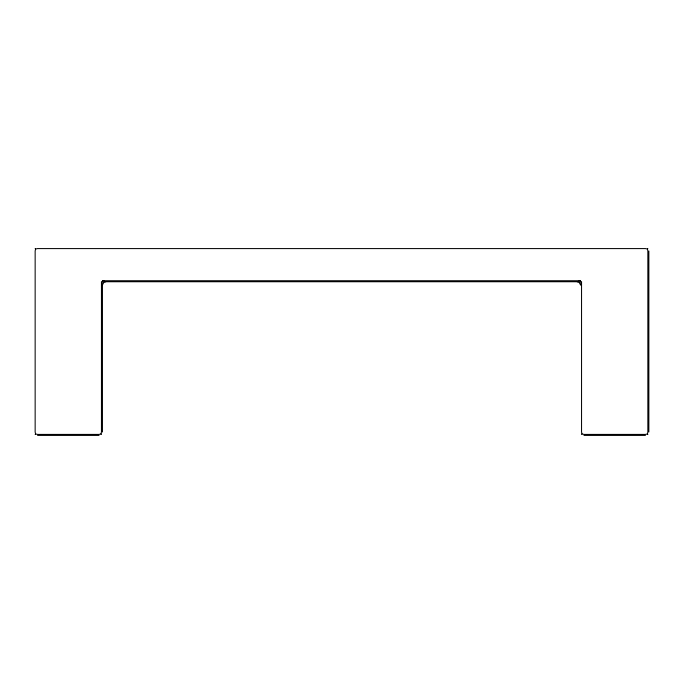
<?xml version="1.0" encoding="UTF-8"?>
<svg xmlns="http://www.w3.org/2000/svg" width="683" height="683" viewBox="0 0 683 683"><rect width="100%" height="100%" fill="white"/><g stroke="black" fill="none" stroke-linecap="round" stroke-linejoin="round"><path stroke-width="1.02" d="M35.149 248.586L35.593 249.03L35.149 251.002L35.149 431.998L35.593 433.97L35.149 434.414M101.451 434.414L101.007 433.97L101.451 431.998L101.451 281.738L102.45 285.152L102.45 431.998M647.851 434.414L647.407 433.97L647.851 431.998L647.851 251.002L647.407 249.03L647.851 248.586M102.45 285.152L103.449 282.736L105.865 281.738L577.135 281.738L580.55 280.739L102.45 280.739L105.865 281.738M577.135 281.738L579.551 282.736L580.55 281.738M581.549 434.414L581.993 433.97L583.965 434.414L645.435 434.414L647.407 433.97M35.593 249.03L37.565 248.586L645.435 248.586L647.407 249.03M101.007 433.97L99.035 434.414L37.565 434.414L35.593 433.97M37.565 435.413L99.035 435.413M583.965 435.413L645.435 435.413M102.45 281.738L103.449 282.736M579.551 282.736L580.55 285.152L581.549 281.738L581.549 431.998L581.993 433.97M648.85 251.002L648.85 431.998"/></g></svg>
